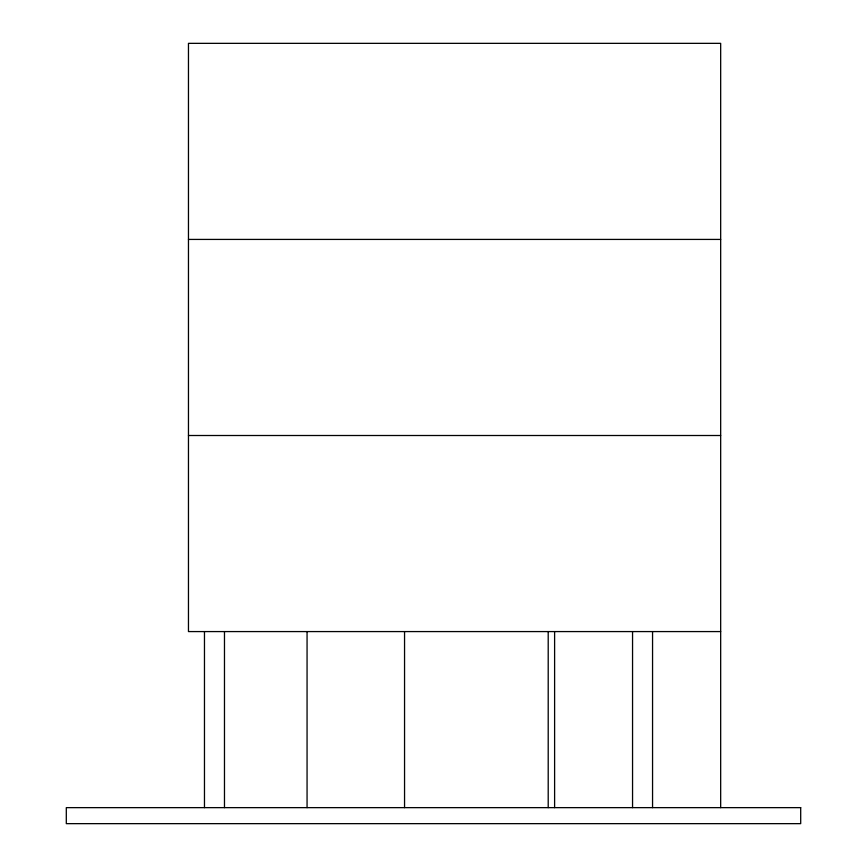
<?xml version="1.0" encoding="UTF-8"?>
<svg xmlns="http://www.w3.org/2000/svg" width="867" height="867" viewBox="0 0 867 867"><rect width="100%" height="100%" fill="white"/><g stroke="black" fill="none" stroke-linecap="round" stroke-linejoin="round"><path stroke-width="1.3" d="M188.464 239.422L720.672 239.422M188.464 435.505L720.672 435.505M720.672 631.577L188.464 631.577L188.464 43.35L720.672 43.35L720.672 807.643M652.558 631.577L652.558 807.643M632.552 631.577L632.552 807.643M554.609 631.577L554.609 807.643M548.204 631.577L548.204 807.643M404.553 631.577L404.553 807.643M307.059 631.577L307.059 807.643M224.477 631.577L224.477 807.643M204.471 631.577L204.471 807.643M800.696 807.643L66.304 807.643L66.304 823.65L800.696 823.65L800.696 807.643"/></g></svg>
